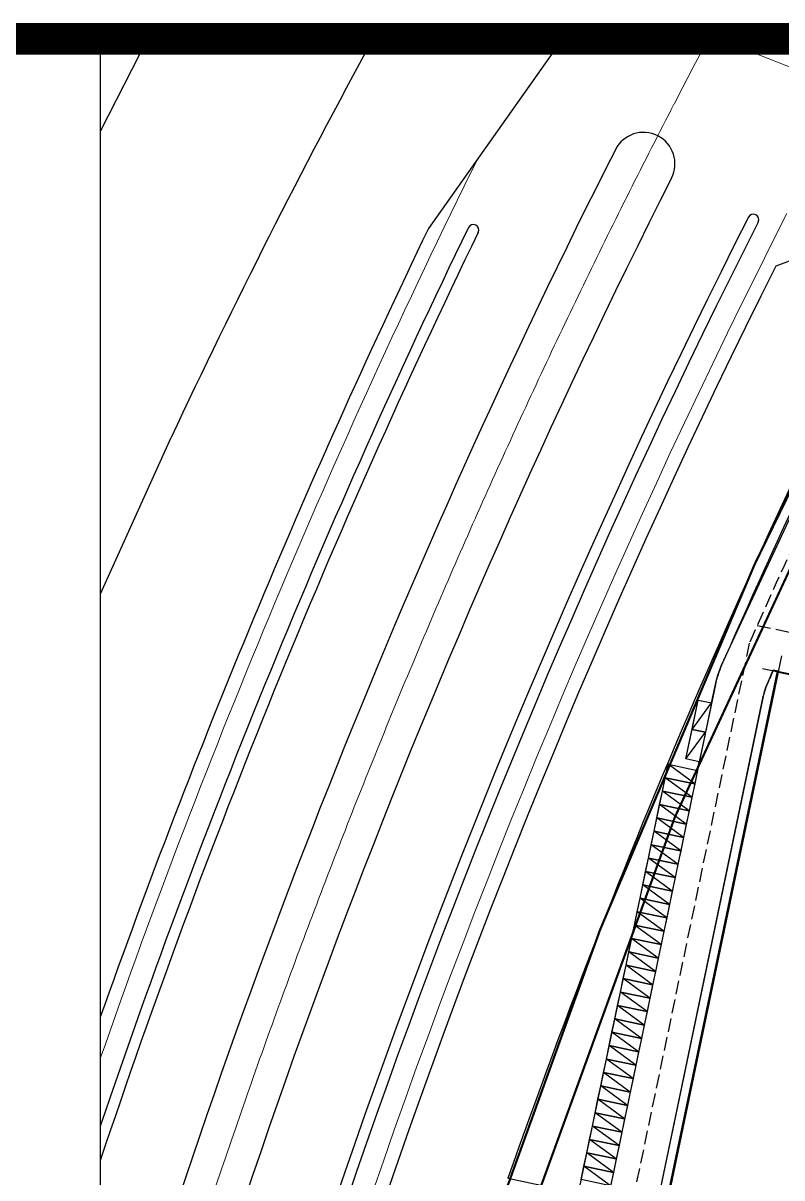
# Model space of a CAD drawing. Extents: x 1738711 to 2346805, y 1189731 to 2516152.
# Drawn here: x 2003670 to 2007275, y 1634900 to 1640384 of the extents above; entities that cross this region are included whole.
import ezdxf
from ezdxf.enums import TextEntityAlignment as Align

# ---------------------------------------------------------------- set-up
doc = ezdxf.new("R2010")
doc.units = 0
doc.header["$LTSCALE"] = 1000
doc.header["$MEASUREMENT"] = 0
for name, pattern in [('C2', [13.5, 10, -1.5, 0.5, -1.5]), ('DASH', [0.35, 0.25, -0.1]), ('DASHDOT', [25.4, 12.7, -6.35, 0, -6.35]), ('DOTE', [2.42, 2, -0.2, 0.02, -0.2])]:
    doc.linetypes.add(name, pattern=pattern)
for name, color, linetype in [('0-河流线', 141, 'Continuous'), ('DL-道路中心线', 1, 'C2'), ('DL-道路分隔带', 3, 'Continuous'), ('DL-道路沿石边线', 40, 'Continuous'), ('DL-道路范围边线', 7, 'Continuous'), ('DOTE', 1, 'Continuous'), ('TK', 4, 'Continuous'), ('建筑', 2, 'Continuous'), ('建筑控制线', 144, 'DASH'), ('绿化', 66, 'Continuous'), ('车位', 5, 'DASH'), ('道路', 57, 'DASHDOT'), ('道路中心线', 1, 'Continuous'), ('项目范围', 7, 'Continuous')]:
    doc.layers.add(name, color=color, linetype=linetype)
doc.layers.add('YD-E1规划地块', color=7, linetype='Continuous', true_color=0x7fbfff)
doc.styles.add('宋体', font='SIMSUN.TTF', dxfattribs={"width": 0.75})

# ---------------------------------------------------------------- blocks, each defined once
blk = doc.blocks.new('herahgerahreahre')
at = {"color": 8}
blk.add_lwpolyline([(518937.37, 3420848.58), (519271.81, 3420848.58), (519271.81, 3420428.58), (518937.37, 3420428.58)], close=True, dxfattribs=at)
at = {"layer": '0-河流线', "color": 8, "linetype": 'Continuous'}
blk.add_arc((520191.51, 3420193.49), 1371.01, 151.4567, 154.86848, dxfattribs=at)
at = {"layer": 'DL-道路中心线', "color": 8, "lineweight": 0, "ltscale": 5}
for p, q in [((519047.5, 3420846.85), (519048.42, 3420848.58)), ((519050.28, 3420848.58), (519133.22, 3420815.87)), ((519045.64, 3420843.31), (519047.5, 3420846.85)), ((519043.79, 3420839.76), (519045.64, 3420843.31)), ((519042.18, 3420836.66), (519043.79, 3420839.76))]:
    blk.add_line(p, q, dxfattribs=at)
blk.add_arc((520285.64, 3420193.37), 1400.01, 152.64577, 164.37584, dxfattribs=at)
at = {"layer": 'DL-道路分隔带', "color": 8}
for centre, radius, start, end in [((519036.6, 3420825.75), 5.75, 333.1473, 153.1473), ((519036.6, 3420825.75), 5.75, 333.147, 153.147), ((520285.64, 3420193.37), 1405.76, 153.14733, 163.55863), ((520285.64, 3420193.37), 1394.26, 153.14733, 165.24434), ((520285.64, 3420193.37), 1378.51, 153.14733, 167.97848), ((519056.67, 3420815.58), 1, 333.1473, 153.1473), ((519056.67, 3420815.58), 1, 333.147, 153.147), ((520285.64, 3420193.37), 1376.51, 153.14733, 168.37588), ((520285.64, 3420193.37), 1423.51, 154.14686, 161.28932), ((519005.51, 3420813.67), 1, 334.1469, 154.1469), ((519005.51, 3420813.67), 1, 334.1465, 154.1465), ((519005.51, 3420813.67), 1, 334.1465, 154.1465), ((520285.64, 3420193.37), 1421.51, 154.14686, 161.52881)]:
    blk.add_arc(centre, radius, start, end, dxfattribs=at)
at = {"layer": 'DL-道路沿石边线', "color": 8, "lineweight": 0}
for radius, start, end in [(1427.51, 153.66255, 160.82093), (1372.51, 152.99093, 169.21771)]:
    blk.add_arc((520285.64, 3420193.37), radius, start, end, dxfattribs=at)
at = {"layer": 'DL-道路范围边线', "color": 8}
for p, q in [((519021.79, 3420848.58), (518997.31, 3420813.95)), ((519092.3, 3420819.11), (519060.77, 3420807.05))]:
    blk.add_line(p, q, dxfattribs=at)
for radius, start, end in [(1430.01, 154.27996, 160.535), (1370.01, 153.38808, 169.78129)]:
    blk.add_arc((520285.64, 3420193.37), radius, start, end, dxfattribs=at)
at = {"layer": 'DOTE', "color": 8, "linetype": 'DOTE'}
for p, q in [((519060.66, 3420730.05), (519061.89, 3420735.93)), ((519058.34, 3420733.6), (519064.21, 3420732.37))]:
    blk.add_line(p, q, dxfattribs=at)
at = {"layer": 'YD-E1规划地块', "color": 8}
for p, q in [((518945.98, 3420848.58), (518937.37, 3420831.79)), ((518937.37, 3420747.2), (518950.29, 3420775.75))]:
    blk.add_line(p, q, dxfattribs=at)
blk.add_arc((520191.51, 3420193.49), 1371.01, 151.4567, 154.86848, dxfattribs=at)
at = {"layer": '建筑', "color": 8}
for points in [[(519061.1, 3420733.13), (519125.9, 3420719.57), (519105.05, 3420619.93), (519040.26, 3420633.48)], [(519061.26, 3420732.89), (519125.66, 3420719.42), (519104.9, 3420620.17), (519040.49, 3420633.64)]]:
    blk.add_lwpolyline(points, close=True, dxfattribs=at)
at = {"layer": '建筑控制线', "color": 8, "linetype": 'DASH', "ltscale": 5, "const_width": 0.4}
blk.add_lwpolyline([(519091.33, 3420811.97, 0.064975), (518972.58, 3420484.75), (519152.72, 3420447.07), (519220.5, 3420771.14)], format="xyb", dxfattribs=at)
at = {"layer": '绿化', "color": 8}
blk.add_lwpolyline([(519011.82, 3420640.48), (519024.71, 3420637.78), (519041.09, 3420716.09), (519046.47, 3420714.96), (519046.8, 3420716.54), (519044.36, 3420717.06), (519046.61, 3420727.82), (519049.05, 3420727.31), (519049.97, 3420731.54, -0.041815), (519050.88, 3420734.19), (519076.63, 3420789.53, -0.206872), (519087.51, 3420798.78), (519087.51, 3420801.06), (519088.64, 3420806.44), (519137.58, 3420796.2), (519136.46, 3420790.82), (519138.3, 3420790.44), (519139.32, 3420795.34), (519144.14, 3420794.33), (519144.42, 3420795.28), (519145.12, 3420798.62), (519092.32, 3420819.1), (519088.69, 3420817.73, 0.035825), (519011.82, 3420640.48, -0.035825)], format="xyb", dxfattribs=at)
blk.add_lwpolyline([(519061.11, 3420733.12), (519040.46, 3420634.46), (519039.87, 3420634.59, -0.355027), (519039.08, 3420635.56), (519058.5, 3420728.5, -0.051762), (519059.25, 3420730.86), (519060.32, 3420733.29)], format="xyb", close=True, dxfattribs=at)
at = {"layer": '车位', "color": 8}
for points in [[(519045.48, 3420722.44), (519046.61, 3420727.82), (519049.05, 3420727.31), (519047.93, 3420721.93)], [(519044.36, 3420717.06), (519045.48, 3420722.44), (519047.93, 3420721.93), (519046.8, 3420716.54)], [(519045.96, 3420712.51), (519040.58, 3420713.64), (519041.09, 3420716.09), (519046.47, 3420714.96)], [(519045.45, 3420710.07), (519040.06, 3420711.19), (519040.58, 3420713.64), (519045.96, 3420712.51)], [(519044.94, 3420707.62), (519039.55, 3420708.75), (519040.06, 3420711.19), (519045.45, 3420710.07)], [(519044.42, 3420705.17), (519039.04, 3420706.3), (519039.55, 3420708.75), (519044.94, 3420707.62)], [(519043.91, 3420702.73), (519038.53, 3420703.85), (519039.04, 3420706.3), (519044.42, 3420705.17)], [(519043.4, 3420700.28), (519038.02, 3420701.41), (519038.53, 3420703.85), (519043.91, 3420702.73)], [(519042.89, 3420697.83), (519037.5, 3420698.96), (519038.02, 3420701.41), (519043.4, 3420700.28)], [(519042.38, 3420695.39), (519036.99, 3420696.51), (519037.5, 3420698.96), (519042.89, 3420697.83)], [(519041.86, 3420692.94), (519036.48, 3420694.06), (519036.99, 3420696.51), (519042.38, 3420695.39)], [(519041.35, 3420690.49), (519035.97, 3420691.62), (519036.48, 3420694.06), (519041.86, 3420692.94)], [(519040.84, 3420688.04), (519035.46, 3420689.17), (519035.97, 3420691.62), (519041.35, 3420690.49)], [(519040.33, 3420685.6), (519034.95, 3420686.72), (519035.46, 3420689.17), (519040.84, 3420688.04)], [(519039.82, 3420683.15), (519034.43, 3420684.28), (519034.95, 3420686.72), (519040.33, 3420685.6)], [(519039.31, 3420680.7), (519033.92, 3420681.83), (519034.43, 3420684.28), (519039.82, 3420683.15)], [(519038.79, 3420678.26), (519033.41, 3420679.38), (519033.92, 3420681.83), (519039.31, 3420680.7)], [(519038.28, 3420675.81), (519032.9, 3420676.94), (519033.41, 3420679.38), (519038.79, 3420678.26)], [(519037.77, 3420673.36), (519032.39, 3420674.49), (519032.9, 3420676.94), (519038.28, 3420675.81)], [(519037.26, 3420670.91), (519031.87, 3420672.04), (519032.39, 3420674.49), (519037.77, 3420673.36)], [(519036.75, 3420668.47), (519031.36, 3420669.59), (519031.87, 3420672.04), (519037.26, 3420670.91)], [(519036.23, 3420666.02), (519030.85, 3420667.15), (519031.36, 3420669.59), (519036.75, 3420668.47)], [(519035.72, 3420663.57), (519030.34, 3420664.7), (519030.85, 3420667.15), (519036.23, 3420666.02)], [(519035.21, 3420661.13), (519029.83, 3420662.25), (519030.34, 3420664.7), (519035.72, 3420663.57)], [(519034.7, 3420658.68), (519029.31, 3420659.81), (519029.83, 3420662.25), (519035.21, 3420661.13)], [(519034.19, 3420656.23), (519028.8, 3420657.36), (519029.31, 3420659.81), (519034.7, 3420658.68)], [(519033.67, 3420653.79), (519028.29, 3420654.91), (519028.8, 3420657.36), (519034.19, 3420656.23)], [(519033.16, 3420651.34), (519027.78, 3420652.46), (519028.29, 3420654.91), (519033.67, 3420653.79)], [(519032.65, 3420648.89), (519027.27, 3420650.02), (519027.78, 3420652.46), (519033.16, 3420651.34)], [(519032.14, 3420646.44), (519026.76, 3420647.57), (519027.27, 3420650.02), (519032.65, 3420648.89)], [(519031.63, 3420644), (519026.24, 3420645.12), (519026.76, 3420647.57), (519032.14, 3420646.44)], [(519031.11, 3420641.55), (519025.73, 3420642.68), (519026.24, 3420645.12), (519031.63, 3420644)], [(519030.6, 3420639.1), (519025.22, 3420640.23), (519025.73, 3420642.68), (519031.11, 3420641.55)]]:
    blk.add_lwpolyline(points, close=True, dxfattribs=at)
for points in [[(519045.48, 3420722.44), (519049.05, 3420727.31)], [(519044.36, 3420717.06), (519047.93, 3420721.93)], [(519045.96, 3420712.51), (519041.09, 3420716.09)], [(519045.45, 3420710.07), (519040.58, 3420713.64)], [(519044.94, 3420707.62), (519040.06, 3420711.19)], [(519044.42, 3420705.17), (519039.55, 3420708.75)], [(519043.91, 3420702.73), (519039.04, 3420706.3)], [(519043.4, 3420700.28), (519038.53, 3420703.85)], [(519042.89, 3420697.83), (519038.02, 3420701.41)], [(519042.38, 3420695.39), (519037.5, 3420698.96)], [(519041.86, 3420692.94), (519036.99, 3420696.51)], [(519041.35, 3420690.49), (519036.48, 3420694.06)], [(519040.84, 3420688.04), (519035.97, 3420691.62)], [(519040.33, 3420685.6), (519035.46, 3420689.17)], [(519039.82, 3420683.15), (519034.95, 3420686.72)], [(519039.31, 3420680.7), (519034.43, 3420684.28)], [(519038.79, 3420678.26), (519033.92, 3420681.83)], [(519038.28, 3420675.81), (519033.41, 3420679.38)], [(519037.77, 3420673.36), (519032.9, 3420676.94)], [(519037.26, 3420670.91), (519032.39, 3420674.49)], [(519036.75, 3420668.47), (519031.87, 3420672.04)], [(519036.23, 3420666.02), (519031.36, 3420669.59)], [(519035.72, 3420663.57), (519030.85, 3420667.15)], [(519035.21, 3420661.13), (519030.34, 3420664.7)], [(519034.7, 3420658.68), (519029.83, 3420662.25)], [(519034.19, 3420656.23), (519029.31, 3420659.81)], [(519033.67, 3420653.79), (519028.8, 3420657.36)], [(519033.16, 3420651.34), (519028.29, 3420654.91)], [(519032.65, 3420648.89), (519027.78, 3420652.46)], [(519032.14, 3420646.44), (519027.27, 3420650.02)], [(519031.63, 3420644), (519026.76, 3420647.57)], [(519031.11, 3420641.55), (519026.24, 3420645.12)], [(519030.6, 3420639.1), (519025.73, 3420642.68)]]:
    blk.add_lwpolyline(points, dxfattribs=at)
at = {"layer": '道路', "color": 8, "linetype": 'ByBlock', "ltscale": 0.01}
for p, q in [((519061.2, 3420733.11), (519060.32, 3420733.29)), ((519049.75, 3420730.65), (518997.13, 3420479.07)), ((519058.5, 3420728.5), (519039.1, 3420635.77))]:
    blk.add_line(p, q, dxfattribs=at)
for centre, radius, start, end in [((520285.63, 3420193.35), 1348, 153.75129, 156.34588), ((519067.37, 3420726.97), 18, 156.3459, 168.1849), ((520285.63, 3420193.35), 1339, 156.21904, 156.33257), ((519070.24, 3420726.04), 12, 156.3326, 168.185)]:
    blk.add_arc(centre, radius, start, end, dxfattribs=at)
at = {"layer": '道路中心线', "color": 8, "linetype": 'DASH', "ltscale": 0.01}
for p, q in [((519057.38, 3420741.47), (519207.87, 3420709.99)), ((519055.93, 3420738.2), (519033.92, 3420632.97))]:
    blk.add_line(p, q, dxfattribs=at)
blk.add_arc((520285.64, 3420193.36), 1345, 153.75176, 156.10372, dxfattribs=at)
at = {"layer": '项目范围', "color": 8, "linetype": 'Continuous', "const_width": 0.4, "flags": 128}
blk.add_lwpolyline([(519185.57, 3420579.69), (519004.04, 3420617.66, -0.040295), (519088.69, 3420817.73), (519092.3, 3420819.11), (519128.83, 3420804.7, 0.049851), (519226.86, 3420777.1), (519185.57, 3420579.69)], format="xyb", dxfattribs=at)
blk = doc.blocks.new('hjashrtahreahe')
at = {"layer": 'TK', "color": 3, "const_width": 100}
blk.add_lwpolyline([(2500, 1000), (2500, 58400), (83100, 58400), (83100, 1000)], close=True, dxfattribs=at)
at = {"layer": 'TK', "style": '宋体', "width": 0.75}
for tag, height, p in [('项目负责人', 350, (6002.9, 57088.7)), ('专业负责人', 350, (6002.9, 56223.7)), ('设计人', 350, (6002.9, 55419.4)), ('版号1', 250, (77303.9, 22193.4)), ('时间1', 250, (82405.3, 22193.4)), ('版号2', 250, (77303.9, 21593.4)), ('时间2', 250, (82405.3, 21593.4)), ('版号3', 250, (77303.9, 20993.4)), ('时间3', 250, (82405.3, 20993.4)), ('建筑会签', 0.0001, (78977.9, 2403.2)), ('电气会签', 0.0001, (82127.9, 2403.2)), ('结构会签', 0.0001, (78977.9, 1803.2)), ('暖通会签', 0.0001, (82127.9, 1803.2)), ('给排水会签', 0.0001, (78977.9, 1249.5)), ('智能化会签', 0.0001, (82127.9, 1249.5))]:
    blk.add_attdef(tag, text='', height=height, dxfattribs=at).set_placement(p, align=Align.CENTER)
for tag, p in [('合作设计单位', (80815.9, 48985.9)), ('版号说明1', (79853.9, 22318.2)), ('版号说明2', (79853.9, 21718.2)), ('版号说明3', (79853.9, 21118.2)), ('浙江绿储科技有限公司', (80545.2, 16035.9)), ('百兆瓦级集中式熔盐储能关键', (80545.2, 14953.2)), ('设备研发及制造基地项目', (80545.2, 14603.3)), ('1#研发楼', (80545.2, 13635.9)), ('图名', (80545.2, 12435.9)), ('工程编号', (78977.9, 11460.9)), ('子项编号', (82127.9, 11460.9)), ('建筑', (78977.9, 10710.9)), ('图号', (82127.9, 10710.9)), ('施工图', (78977.9, 9960.9)), ('2023.03', (82127.9, 9960.9)), ('审定', (79352.9, 8460.9)), ('审核', (79352.9, 7710.9)), ('工程负责', (79352.9, 6960.9)), ('专业负责', (79352.9, 6210.9)), ('设计', (79352.9, 5460.9)), ('制图', (79352.9, 4710.9)), ('校对', (79352.9, 3960.9))]:
    blk.add_attdef(tag, text='', height=250, dxfattribs=at).set_placement(p, align=Align.MIDDLE_CENTER)

msp = doc.modelspace()

# ---------------------------------------------------------------- block references
for name, p, xscale, yscale, zscale in [('hjashrtahreahe', (1897833.1, 1552709.1), 1.5, 1.5, 1.5), ('herahgerahreahre', (-11488334, -87301754.1), 26, 26, 26)]:
    msp.add_blockref(name, p, dxfattribs=dict(xscale=xscale, yscale=yscale, zscale=zscale))

doc.saveas('drawing.dxf')
